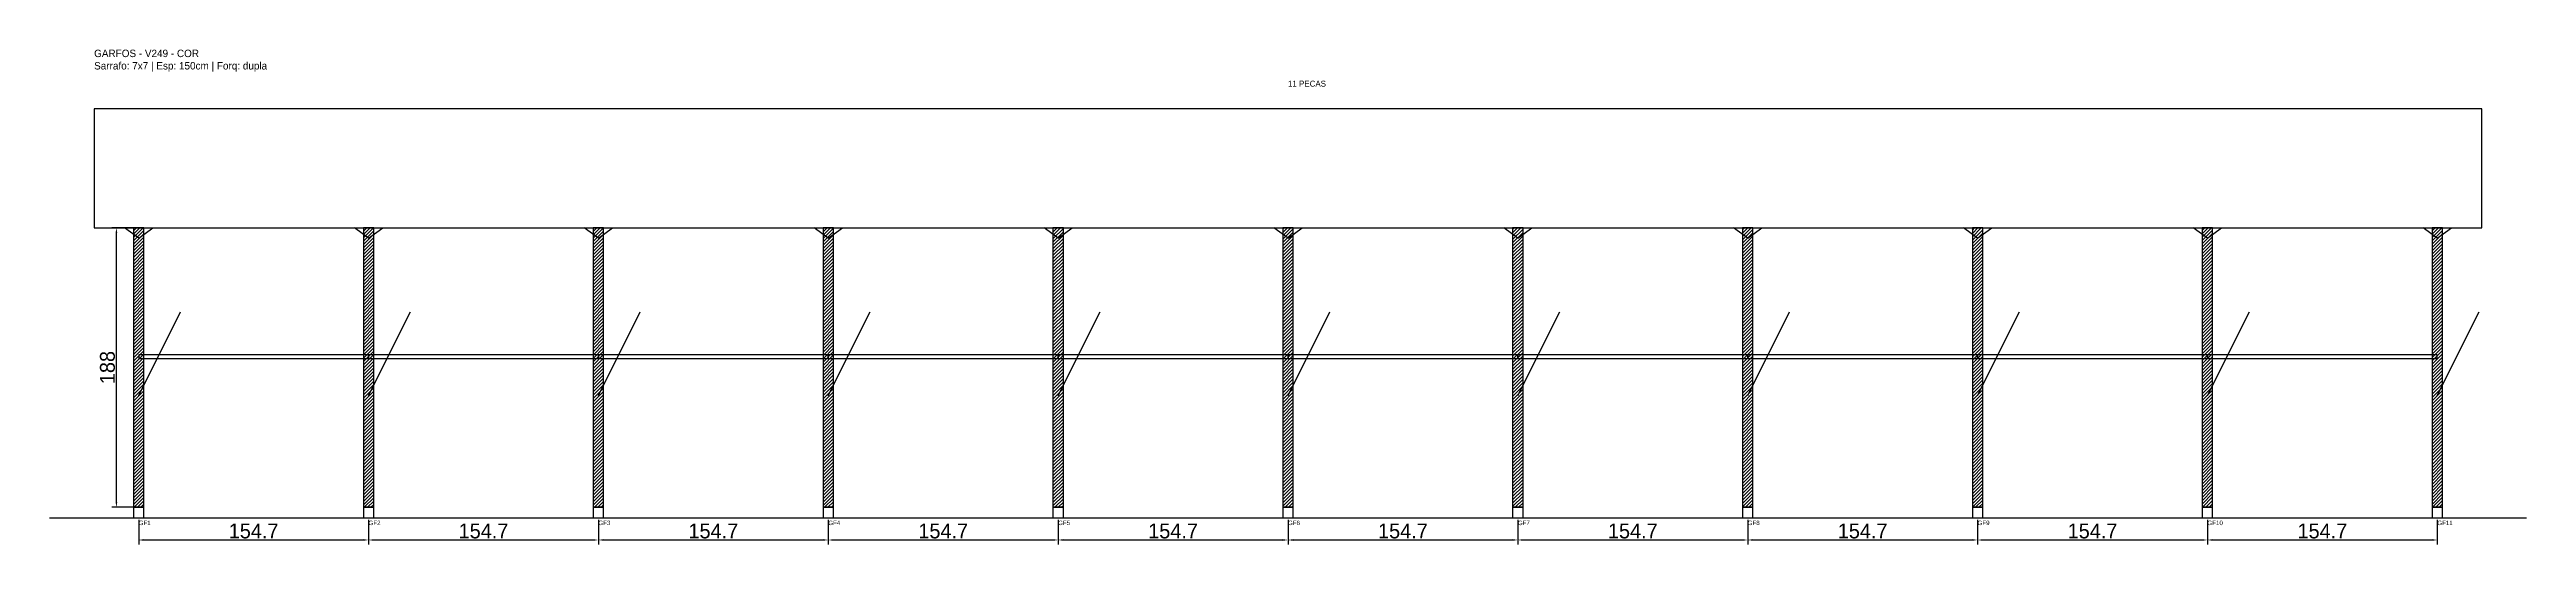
# Model space of a CAD drawing. Header units: metres. Extents: x -30 to 1637, y -25 to 308.
import ezdxf

# ---------------------------------------------------------------- set-up
doc = ezdxf.new("R2010")
doc.units = ezdxf.units.M
for name, color, linetype in [('BARRA_ANCORAGEM', 1, 'Continuous'), ('COTA', 241, 'Continuous'), ('GARFOS OK', 3, 'Continuous'), ('NOME DA VIGA', 6, 'Continuous'), ('SARR_7x7', 40, 'Continuous'), ('TIRAS REESCORAMENTO', 252, 'Continuous'), ('VIGAS', 3, 'Continuous')]:
    doc.layers.add(name, color=color, linetype=linetype)
doc.dimstyles.new('EZ DXF', dxfattribs={"dimtxt": 10, "dimasz": 3.5, "dimexe": 3, "dimexo": 1.5, "dimgap": 1, "dimtad": 1, "dimdec": 1, "dimdsep": 46, "dimcen": 2.5, "dimazin": 3, "dimtfac": 1, "dimtmove": 0, "dimatfit": 3})

msp = doc.modelspace()

# ---------------------------------------------------------------- hatches: boundary and pattern name
at = {"layer": 'COTA'}
h = msp.add_hatch(dxfattribs=at)
h.set_pattern_fill('ANSI31', scale=0.5)
h.paths.add_polyline_path([(26.5, 0), (33.5, 0), (33.5, 188), (26.5, 188)])
h = msp.add_hatch(dxfattribs=at)
h.set_pattern_fill('ANSI31', scale=0.5)
h.paths.add_polyline_path([(181.2, 0), (188.2, 0), (188.2, 188), (181.2, 188)])
h = msp.add_hatch(dxfattribs=at)
h.set_pattern_fill('ANSI31', scale=0.5)
h.paths.add_polyline_path([(335.9, 0), (342.9, 0), (342.9, 188), (335.9, 188)])
h = msp.add_hatch(dxfattribs=at)
h.set_pattern_fill('ANSI31', scale=0.5)
h.paths.add_polyline_path([(490.6, 0), (497.6, 0), (497.6, 188), (490.6, 188)])
h = msp.add_hatch(dxfattribs=at)
h.set_pattern_fill('ANSI31', scale=0.5)
h.paths.add_polyline_path([(645.3, 0), (652.3, 0), (652.3, 188), (645.3, 188)])
h = msp.add_hatch(dxfattribs=at)
h.set_pattern_fill('ANSI31', scale=0.5)
h.paths.add_polyline_path([(800, 0), (807, 0), (807, 188), (800, 188)])
h = msp.add_hatch(dxfattribs=at)
h.set_pattern_fill('ANSI31', scale=0.5)
h.paths.add_polyline_path([(954.7, 0), (961.7, 0), (961.7, 188), (954.7, 188)])
h = msp.add_hatch(dxfattribs=at)
h.set_pattern_fill('ANSI31', scale=0.5)
h.paths.add_polyline_path([(1109.4, 0), (1116.4, 0), (1116.4, 188), (1109.4, 188)])
h = msp.add_hatch(dxfattribs=at)
h.set_pattern_fill('ANSI31', scale=0.5)
h.paths.add_polyline_path([(1264.1, 0), (1271.1, 0), (1271.1, 188), (1264.1, 188)])
h = msp.add_hatch(dxfattribs=at)
h.set_pattern_fill('ANSI31', scale=0.5)
h.paths.add_polyline_path([(1418.8, 0), (1425.8, 0), (1425.8, 188), (1418.8, 188)])
h = msp.add_hatch(dxfattribs=at)
h.set_pattern_fill('ANSI31', scale=0.5)
h.paths.add_polyline_path([(1573.5, 0), (1580.5, 0), (1580.5, 188), (1573.5, 188)])

# ---------------------------------------------------------------- linework, layer by layer
at = {"layer": 'BARRA_ANCORAGEM'}
for p, q in [((30, 75.2), (58.2, 131.6)), ((184.7, 75.2), (212.9, 131.6)), ((339.4, 75.2), (367.6, 131.6)), ((494.1, 75.2), (522.3, 131.6)), ((648.8, 75.2), (677, 131.6)), ((803.5, 75.2), (831.7, 131.6)), ((958.2, 75.2), (986.4, 131.6)), ((1112.9, 75.2), (1141.1, 131.6)), ((1267.6, 75.2), (1295.8, 131.6)), ((1422.3, 75.2), (1450.5, 131.6)), ((1577, 75.2), (1605.2, 131.6))]:
    msp.add_line(p, q, dxfattribs=at)
at = {"layer": 'GARFOS OK'}
for p, q in [((30, 181), (20.5, 188)), ((20.5, 188), (39.5, 188)), ((30, 181), (39.5, 188)), ((184.7, 181), (175.2, 188)), ((175.2, 188), (194.2, 188)), ((184.7, 181), (194.2, 188)), ((339.4, 181), (329.9, 188)), ((329.9, 188), (348.9, 188)), ((339.4, 181), (348.9, 188)), ((494.1, 181), (484.6, 188)), ((484.6, 188), (503.6, 188)), ((494.1, 181), (503.6, 188)), ((648.8, 181), (639.3, 188)), ((639.3, 188), (658.3, 188)), ((648.8, 181), (658.3, 188)), ((803.5, 181), (794, 188)), ((794, 188), (813, 188)), ((803.5, 181), (813, 188)), ((958.2, 181), (948.7, 188)), ((948.7, 188), (967.7, 188)), ((958.2, 181), (967.7, 188)), ((1112.9, 181), (1103.4, 188)), ((1103.4, 188), (1122.4, 188)), ((1112.9, 181), (1122.4, 188)), ((1267.6, 181), (1258.1, 188)), ((1258.1, 188), (1277.1, 188)), ((1267.6, 181), (1277.1, 188)), ((1422.3, 181), (1412.8, 188)), ((1412.8, 188), (1431.8, 188)), ((1422.3, 181), (1431.8, 188)), ((1577, 181), (1567.5, 188)), ((1567.5, 188), (1586.5, 188)), ((1577, 181), (1586.5, 188))]:
    msp.add_line(p, q, dxfattribs=at)
at = {"layer": 'GARFOS OK', "linetype": 'CONTINUOUS'}
msp.add_line((-30, -7), (1637, -7), dxfattribs=at)
at = {"layer": 'GARFOS OK'}
for points in [[(26.5, 0), (33.5, 0), (33.5, 188), (26.5, 188), (26.5, 0)], [(181.2, 0), (188.2, 0), (188.2, 188), (181.2, 188), (181.2, 0)], [(335.9, 0), (342.9, 0), (342.9, 188), (335.9, 188), (335.9, 0)], [(490.6, 0), (497.6, 0), (497.6, 188), (490.6, 188), (490.6, 0)], [(645.3, 0), (652.3, 0), (652.3, 188), (645.3, 188), (645.3, 0)], [(800, 0), (807, 0), (807, 188), (800, 188), (800, 0)], [(954.7, 0), (961.7, 0), (961.7, 188), (954.7, 188), (954.7, 0)], [(1109.4, 0), (1116.4, 0), (1116.4, 188), (1109.4, 188), (1109.4, 0)], [(1264.1, 0), (1271.1, 0), (1271.1, 188), (1264.1, 188), (1264.1, 0)], [(1418.8, 0), (1425.8, 0), (1425.8, 188), (1418.8, 188), (1418.8, 0)], [(1573.5, 0), (1580.5, 0), (1580.5, 188), (1573.5, 188), (1573.5, 0)]]:
    msp.add_lwpolyline(points, dxfattribs=at)
at = {"layer": 'SARR_7x7'}
for points in [[(26.5, -7), (33.5, -7), (33.5, 0), (26.5, 0), (26.5, -7)], [(181.2, -7), (188.2, -7), (188.2, 0), (181.2, 0), (181.2, -7)], [(335.9, -7), (342.9, -7), (342.9, 0), (335.9, 0), (335.9, -7)], [(490.6, -7), (497.6, -7), (497.6, 0), (490.6, 0), (490.6, -7)], [(645.3, -7), (652.3, -7), (652.3, 0), (645.3, 0), (645.3, -7)], [(800, -7), (807, -7), (807, 0), (800, 0), (800, -7)], [(954.7, -7), (961.7, -7), (961.7, 0), (954.7, 0), (954.7, -7)], [(1109.4, -7), (1116.4, -7), (1116.4, 0), (1109.4, 0), (1109.4, -7)], [(1264.1, -7), (1271.1, -7), (1271.1, 0), (1264.1, 0), (1264.1, -7)], [(1418.8, -7), (1425.8, -7), (1425.8, 0), (1418.8, 0), (1418.8, -7)], [(1573.5, -7), (1580.5, -7), (1580.5, 0), (1573.5, 0), (1573.5, -7)]]:
    msp.add_lwpolyline(points, dxfattribs=at)
at = {"layer": 'TIRAS REESCORAMENTO'}
for points in [[(30, 100), (184.7, 100), (184.7, 102.5), (30, 102.5), (30, 100)], [(184.7, 100), (339.4, 100), (339.4, 102.5), (184.7, 102.5), (184.7, 100)], [(339.4, 100), (494.1, 100), (494.1, 102.5), (339.4, 102.5), (339.4, 100)], [(494.1, 100), (648.8, 100), (648.8, 102.5), (494.1, 102.5), (494.1, 100)], [(648.8, 100), (803.5, 100), (803.5, 102.5), (648.8, 102.5), (648.8, 100)], [(803.5, 100), (958.2, 100), (958.2, 102.5), (803.5, 102.5), (803.5, 100)], [(958.2, 100), (1112.9, 100), (1112.9, 102.5), (958.2, 102.5), (958.2, 100)], [(1112.9, 100), (1267.6, 100), (1267.6, 102.5), (1112.9, 102.5), (1112.9, 100)], [(1267.6, 100), (1422.3, 100), (1422.3, 102.5), (1267.6, 102.5), (1267.6, 100)], [(1422.3, 100), (1577, 100), (1577, 102.5), (1422.3, 102.5), (1422.3, 100)]]:
    msp.add_lwpolyline(points, dxfattribs=at)
at = {"layer": 'VIGAS'}
msp.add_lwpolyline([(0, 188), (1607, 188), (1607, 268), (0, 268), (0, 188)], dxfattribs=at)

# ---------------------------------------------------------------- texts
at = {"layer": 'NOME DA VIGA'}
for s, height, p in [('11 PECAS', 4, (803.5, 283)), ('GF1', 3, (30, -12)), ('GF2', 3, (184.7, -12)), ('GF3', 3, (339.4, -12)), ('GF4', 3, (494.1, -12)), ('GF5', 3, (648.8, -12)), ('GF6', 3, (803.5, -12)), ('GF7', 3, (958.2, -12)), ('GF8', 3, (1112.9, -12)), ('GF9', 3, (1267.6, -12)), ('GF10', 3, (1422.3, -12)), ('GF11', 3, (1577, -12))]:
    msp.add_text(s, height=height, dxfattribs=at).set_placement(p)
at = {"layer": 'NOME DA VIGA', "insert": (0, 293), "char_height": 5, "attachment_point": 7}
msp.add_mtext('GARFOS - V249 - COR\\PSarrafo: 7x7 | Esp: 150cm | Forq: dupla', dxfattribs=at)

# ---------------------------------------------------------------- dimensions: what is measured, and where the dimension line sits
at = {"layer": 'COTA'}
msp.add_linear_dim(base=(15, 0), p1=(30, 0), p2=(30, 188), angle=90, dimstyle='EZ DXF', dxfattribs=at).render()
for base, p1, p2 in [((30, -22), (30, -7), (184.7, -7)), ((184.7, -22), (184.7, -7), (339.4, -7)), ((339.4, -22), (339.4, -7), (494.1, -7)), ((494.1, -22), (494.1, -7), (648.8, -7)), ((648.8, -22), (648.8, -7), (803.5, -7)), ((803.5, -22), (803.5, -7), (958.2, -7)), ((958.2, -22), (958.2, -7), (1112.9, -7)), ((1112.9, -22), (1112.9, -7), (1267.6, -7)), ((1267.6, -22), (1267.6, -7), (1422.3, -7)), ((1422.3, -22), (1422.3, -7), (1577, -7))]:
    msp.add_linear_dim(base=base, p1=p1, p2=p2, dimstyle='EZ DXF', dxfattribs=at).render()

doc.saveas('drawing.dxf')
